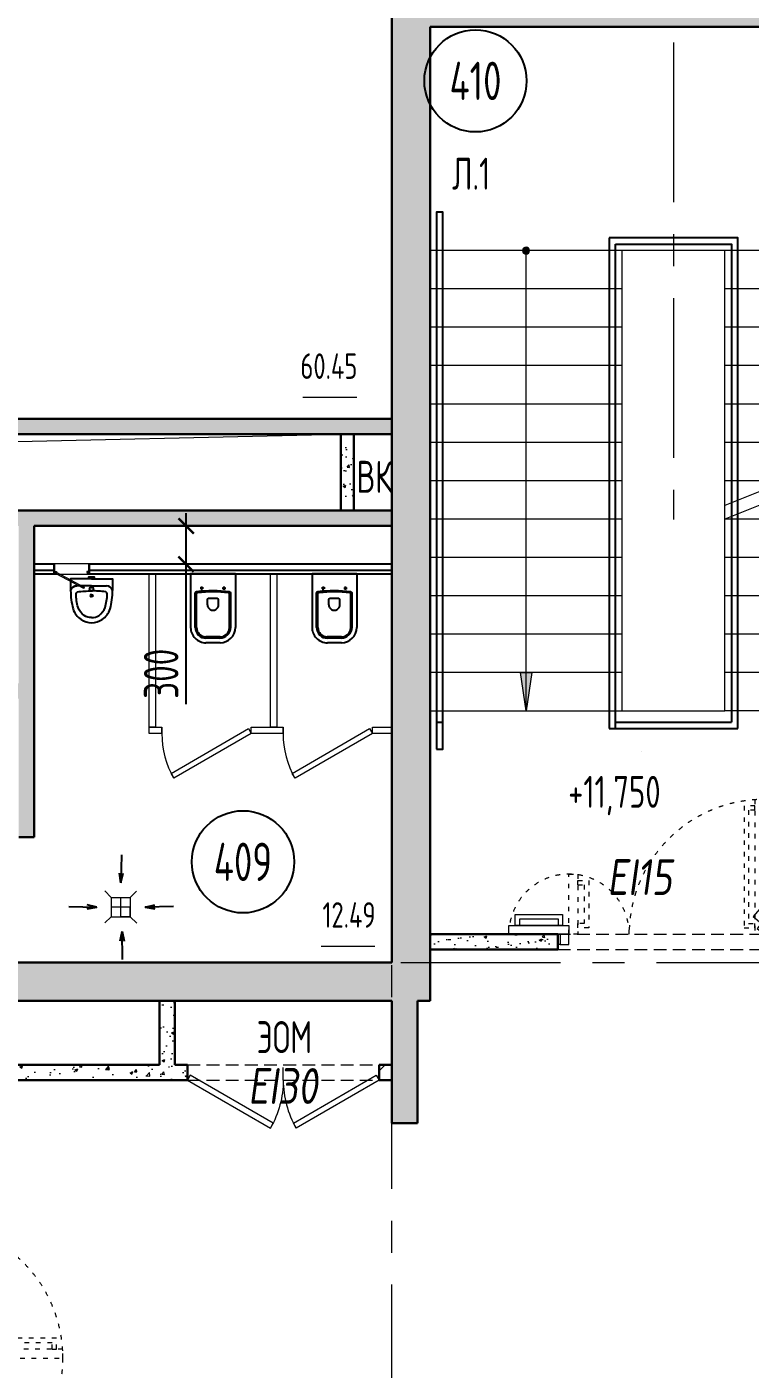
# Model space of a CAD drawing. Header units: millimetres. Extents: x -265044 to 366616, y 0 to 292181.
# Drawn here: x 243518 to 249181, y 71983 to 82486 of the extents above; entities that cross this region are included whole.
import ezdxf
from ezdxf import colors
from ezdxf.entities.mleader import LeaderData, LeaderLine
from ezdxf.enums import TextEntityAlignment as Align
from ezdxf.math import Vec2, Vec3

# ---------------------------------------------------------------- set-up
doc = ezdxf.new("R2010")
doc.units = ezdxf.units.MM
doc.header["$MEASUREMENT"] = 0
doc.set_wipeout_variables(frame=1)
doc.header["$PDMODE"] = 3
doc.header["$PDSIZE"] = -4
for name, pattern in [('ACAD_ISO03W100', [30, 12, -18]), ('ADSK_Штриховая_ш2 п1', [3, 2, -1]), ('CENTER', [2, 1.25, -0.25, 0.25, -0.25])]:
    doc.linetypes.add(name, pattern=pattern)
doc.layers.get('0').update_dxf_attribs({"color": 250, "lineweight": 9})
doc.layers.get('Defpoints').update_dxf_attribs({"color": 6})
for name, color, linetype, lineweight in [('_TEXT', 189, 'Continuous', 30), ('АР_Двери', 5, 'Continuous', 18), ('АР_Лестницы', 250, 'Continuous', 15), ('АР_Лестницы ограждение', 94, 'Continuous', 25), ('АР_Маркер экспликации', 239, 'Continuous', 13), ('АР_Номер помещения', 1, 'Continuous', 25), ('АР_Оси', 193, 'Continuous', 9), ('АР_Отметки', 250, 'Continuous', 15), ('АР_Перегородки газоблок', 165, 'Continuous', 30), ('АР_Перегородки газоблок_Штрих', 165, 'Continuous', 5), ('АР_Перегородки сантехнические', 216, 'Continuous', 9), ('АР_Перегородки_кирпич_Штрих', 244, 'Continuous', 5), ('АР_Помещения_площадь', 19, 'Continuous', 9), ('АР_Сущ Несущая стена', 202, 'Continuous', 30), ('АР_тонкая линия', 250, 'Continuous', 0), ('АР_Шкафы ЭОМ', 1, 'Continuous', 0), ('АР_Штриховка монолит', 250, 'Continuous', 9), ('Размер шахт', 95, 'Continuous', 9)]:
    doc.layers.add(name, color=color, linetype=linetype, lineweight=lineweight)
for name, color, linetype in [('АР_Отверстия', 251, 'Continuous'), ('ТХ_ВК_оборуд.ТХ', 250, 'Continuous'), ('ТХ_ВК_трапы', 5, 'Continuous'), ('ТХ_сантехника', 253, 'Continuous')]:
    doc.layers.add(name, color=color, linetype=linetype)
doc.layers.add('АР_ПБ_Двери', color=7, linetype='Continuous', lineweight=15, true_color=0xdb0000)
doc.styles.add('ICOCPEUR', font='isocpeur.ttf')
doc.styles.add('ISOCPEUR', font='isocpeur.ttf', dxfattribs={"width": 0.7})
doc.styles.get("Standard").update_dxf_attribs({"font": 'isocpeur.ttf'})
doc.styles.add('Архитект', font='isocpeur.ttf', dxfattribs={"width": 0.8, "oblique": 8})
doc.dimstyles.new('R_100', dxfattribs={"dimtxt": 270, "dimasz": 120, "dimexe": 100, "dimexo": 0, "dimgap": 60, "dimtad": 1, "dimdec": 0, "dimrnd": 5, "dimzin": 0, "dimdsep": 46, "dimtxsty": 'ISOCPEUR', "dimblk": 'ARCHTICK', "dimcen": 0, "dimdle": 100, "dimclrd": 256, "dimclre": 256, "dimclrt": 256, "dimadec": 0, "dimazin": 0, "dimtfac": 2, "dimtdec": 0, "dimtofl": 0, "dimtmove": 1, "dimatfit": 3, "dimfxl": 1, "dimtvp": 3, "dimtolj": 1, "dimtzin": 0, "dimarcsym": 0})
pattern_1 = [(50, (0, 0), (215.17805, -18.82564), [22.5, -247.5]), (355, (0, 0), (-41.6254, 225.65764), [18, -198]), (100.45144, (17.93, -1.57), (173.55265, 206.832), [19.12206, -210.34263]), (46.1842, (0, 60), (320.1724, -49.65578), [33.75, -371.25]), (96.63564, (26.68, 55.86), (280.3986, 292.23558), [28.6831, -315.51413]), (351.18416, (0, 60), (280.3986, 292.2356), [27, -297]), (21, (30, 45), (179.07212, -120.78567), [22.5, -247.5]), (326, (30, 45), (72.9946, 217.54501), [18, -198]), (71.451445, (44.92, 34.93), (252.06671, 96.75935), [19.12206, -210.34263]), (37.5, (0, 0), (3.647957, 99.868156), [0, -195.6, 0, -201, 0, -198.75]), (7.5, (0, 0), (78.92086, 118.323514), [0, -114.6, 0, -191.1, 0, -75.75]), (327.5, (-66.9, 0), (160.14673, -6.766462), [0, -75, 0, -234, 0, -310.5]), (317.5, (-96.9, 0), (174.95585, 30.031495), [0, -97.5, 0, -155.4, 0, -220.5])]

# ---------------------------------------------------------------- blocks, each defined once
blk = doc.blocks.new('*U33')
at = {"color": 8}
for p, q in [((-700, 0), (-700, 50)), ((0, 0), (0, 50))]:
    blk.add_line(p, q, dxfattribs=at)
blk.add_lwpolyline([(0, 0), (-606, -350), (-628, -312), (-22, 38)], close=True, dxfattribs=at)
blk.add_arc((0, 0), 700, 180, 210, dxfattribs=at)
blk = doc.blocks.new('*U191')
at = {"layer": 'АР_Номер помещения', "color": 8}
blk.add_circle((-13853, 720), 400, dxfattribs=at)
at = {"layer": 'АР_Помещения_площадь', "color": 8}
blk.add_line((-12820, 58), (-13242, 58), dxfattribs=at)
at = {"color": 8, "style": 'ISOCPEUR', "width": 0.7, "flags": 1}
blk.add_attdef('КАТЕГОРИЯ', (-499, -2092), '', height=250, dxfattribs=at)
at = {"layer": 'АР_Номер помещения', "color": 8, "style": 'ISOCPEUR', "width": 0.7}
blk.add_attdef('НОМЕР_ПОМЕЩЕНИЯ', text='', height=300, dxfattribs=at).set_placement((-13853, 720), align=Align.MIDDLE_CENTER)
at = {"layer": 'АР_Помещения_площадь', "color": 8, "lineweight": 30, "width": 0.7, "flags": 104}
blk.add_attdef('ИМЯ_ПОМЕЩЕНИЯ', text='', height=100, dxfattribs=at).set_placement((158, 1217), align=Align.MIDDLE_CENTER)
at = {"layer": 'АР_Помещения_площадь', "color": 8, "style": 'ISOCPEUR', "width": 0.7}
blk.add_attdef('ПЛОЩАДЬ_ПОМЕЩЕНИЯ', text='', height=200, dxfattribs=at).set_placement((-12815, 304), align=Align.MIDDLE_RIGHT)
blk = doc.blocks.new('*U197')
at = {"layer": 'АР_Номер помещения', "color": 8}
blk.add_circle((-17352, 2483), 400, dxfattribs=at)
at = {"layer": 'АР_Помещения_площадь', "color": 8}
blk.add_line((-14059, -3989), (-14481, -3989), dxfattribs=at)
at = {"color": 8, "style": 'ISOCPEUR', "width": 0.7, "flags": 1}
blk.add_attdef('КАТЕГОРИЯ', (-499, -2092), '', height=250, dxfattribs=at)
at = {"layer": 'АР_Номер помещения', "color": 8, "style": 'ISOCPEUR', "width": 0.7}
blk.add_attdef('НОМЕР_ПОМЕЩЕНИЯ', text='', height=300, dxfattribs=at).set_placement((-17352, 2483), align=Align.MIDDLE_CENTER)
at = {"layer": 'АР_Помещения_площадь', "color": 8, "lineweight": 30, "width": 0.7, "flags": 104}
blk.add_attdef('ИМЯ_ПОМЕЩЕНИЯ', text='', height=100, dxfattribs=at).set_placement((158, 1217), align=Align.MIDDLE_CENTER)
at = {"layer": 'АР_Помещения_площадь', "color": 8, "style": 'ISOCPEUR', "width": 0.7}
blk.add_attdef('ПЛОЩАДЬ_ПОМЕЩЕНИЯ', text='', height=200, dxfattribs=at).set_placement((-14054, -3742), align=Align.MIDDLE_RIGHT)
blk = doc.blocks.new('*U182')
at = {"layer": 'АР_Номер помещения', "color": 8}
blk.add_circle((-19205, -457), 400, dxfattribs=at)
at = {"layer": 'АР_Помещения_площадь', "color": 8}
blk.add_line((-15049, -4015), (-15471, -4015), dxfattribs=at)
at = {"color": 8, "style": 'ISOCPEUR', "width": 0.7, "flags": 1}
blk.add_attdef('КАТЕГОРИЯ', (-499, -2092), '', height=250, dxfattribs=at)
at = {"layer": 'АР_Номер помещения', "color": 8, "style": 'ISOCPEUR', "width": 0.7}
blk.add_attdef('НОМЕР_ПОМЕЩЕНИЯ', text='', height=300, dxfattribs=at).set_placement((-19205, -457), align=Align.MIDDLE_CENTER)
at = {"layer": 'АР_Помещения_площадь', "color": 8, "lineweight": 30, "width": 0.7, "flags": 104}
blk.add_attdef('ИМЯ_ПОМЕЩЕНИЯ', text='', height=100, dxfattribs=at).set_placement((158, 1217), align=Align.MIDDLE_CENTER)
at = {"layer": 'АР_Помещения_площадь', "color": 8, "style": 'ISOCPEUR', "width": 0.7}
blk.add_attdef('ПЛОЩАДЬ_ПОМЕЩЕНИЯ', text='', height=200, dxfattribs=at).set_placement((-15044, -3769), align=Align.MIDDLE_RIGHT)
blk = doc.blocks.new('_DotSmall')
at = {"color": 8, "linetype": 'ByBlock', "const_width": 0.5}
blk.add_lwpolyline([(-0.0625, 0, 1), (0.0625, 0, 1)], format="xyb", close=True, dxfattribs=at)
blk = doc.blocks.new('*U7')
at = {"color": 8}
for p, q in [((-750, 0), (-750, 100)), ((0, 0), (0, 100))]:
    blk.add_line(p, q, dxfattribs=at)
blk.add_lwpolyline([(0, 0), (-650, -375), (-671, -337), (-22, 38)], close=True, dxfattribs=at)
blk.add_arc((0, 0), 750, 180, 210, dxfattribs=at)
blk = doc.blocks.new('_ArchTick')
at = {"color": 8, "linetype": 'ByBlock', "const_width": 0.15}
blk.add_lwpolyline([(-0.5, -0.5), (0.5, 0.5)], dxfattribs=at)
blk = doc.blocks.new('*D625')
at = {"layer": 'Defpoints', "color": 0, "lineweight": 13, "ltscale": 100, "transparency": 16777216}
for p in [(244765, 78580), (244972, 78580), (244972, 78281)]:
    blk.add_point(p, dxfattribs=at)
at = {"layer": 'Размер шахт', "color": 8, "lineweight": -2, "ltscale": 100, "transparency": 16777216}
for p, q in [((244765, 78181), (244765, 78680)), ((244972, 78580), (244665, 78580)), ((244972, 78281), (244665, 78281)), ((244765, 77185), (244765, 78281))]:
    blk.add_line(p, q, dxfattribs=at)
at = {"layer": 'Размер шахт', "color": 8, "lineweight": -2, "ltscale": 100, "transparency": 16777216, "xscale": 120, "yscale": 120, "zscale": 120}
for p, rotation in [((244765, 78580), 90), ((244765, 78281), 270)]:
    blk.add_blockref('_ArchTick', p, dxfattribs=dict(at, rotation=rotation))
at = {"layer": 'Размер шахт', "color": 8, "ltscale": 100, "transparency": 16777216, "insert": (244570, 77424), "char_height": 270, "attachment_point": 5, "rotation": 90, "style": 'ISOCPEUR'}
blk.add_mtext('\\A1;300', dxfattribs=at)
blk = doc.blocks.new('унитаз поликлиники')
at = {"color": 8}
for p, q in [((0, 175), (0, -175)), ((0, 175), (420, 175)), ((420, 139), (150, 139)), ((420, 129), (157, 129)), ((126, 87), (100, 87)), ((112, 73), (112, 100)), ((192, -34), (192, 34)), ((242, 44), (202, 44)), ((494, 57), (494, -57)), ((504, 55), (504, -55)), ((540, 55), (540, -55)), ((126, -87), (99, -86)), ((112, -73), (112, -100)), ((242, -44), (202, -44)), ((0, -175), (420, -175)), ((420, -139), (148, -139)), ((420, -129), (155, -129))]:
    blk.add_line(p, q, dxfattribs=at)
for centre, radius, start, end in [((420, 55), 120, 0, 90), ((420, 55), 83.5, 359.8619, 90.3335), ((420, 55), 74, 0, 90), ((242, 0), 43.7, 270, 90), ((420, -55), 120, 270, 0), ((420, -55), 84, 270, 0), ((420, -55), 74, 270, 358.4018)]:
    blk.add_arc(centre, radius, start, end, dxfattribs=at)
at = {"color": 8, "extrusion": (0, 0, -1)}
for centre, major_axis, ratio, start_param, end_param in [((1158, 0), (-731, -726), 0.993775, 0.659849, 0.910919), ((984, 0), (-23, -941), 0.89728, 1.422258, 1.677847), ((150, 127), (-5.6, -10.5), 0.821373, 1.269211, 2.570669), ((154, 120), (-5.61, -7.72), 0.798093, 1.232924, 2.686723), ((112, 87), (3.55, 3.55), 1, 5.504025, 11.78721), ((202, -33), (4.12, -9.49), 0.964797, 0.42926, 1.943413), ((148, -127), (5.4, -10.4), 0.836443, 0.56114, 1.877577), ((155, -117), (5.3, -10.4), 0.842984, 0.549902, 1.8819)]:
    blk.add_ellipse(centre, major_axis=major_axis, ratio=ratio, start_param=start_param, end_param=end_param, dxfattribs=at)
at = {"color": 8}
for centre, major_axis, ratio, start_param, end_param in [((202, 33), (4.12, 9.49), 0.964797, 0.42926, 1.943413), ((112, -87), (3.54, -3.55), 1, 5.504025, 11.78721)]:
    blk.add_ellipse(centre, major_axis=major_axis, ratio=ratio, start_param=start_param, end_param=end_param, dxfattribs=at)
blk = doc.blocks.new('Писуар')
at = {"color": 8}
for points in [[(0, 53), (116, 53, 0.328868), (164, 90, 0.066999), (145, 234, 0.172209), (82, 318, 0.143285), (0, 342, 0.143285), (-82, 318, 0.172209), (-145, 234, 0.066999), (-164, 90)], [(-58, 286, 0.137396), (-106, 222)], [(58, 286, -0.137396), (106, 222)], [(-164, 90, 0.328868), (-116, 53, 8)], [(0, 93, 0.419996), (-16, 77, 0.151492), (-11, 66), (0, 66)], [(0, 93, -0.419996), (16, 77, -0.151492), (11, 66), (0, 66)]]:
    blk.add_lwpolyline(points, format="xyb", dxfattribs=at)
for points in [[(0, 0), (-164, 0), (-164, 90)], [(0, 53), (-116, 53)], [(0, 0), (164, 0), (164, 90)]]:
    blk.add_lwpolyline(points, dxfattribs=at)
blk.add_lwpolyline([(-21, 0), (21, 0), (21, -16), (-21, -16)], close=True, dxfattribs=at)
for centre, radius, start, end in [((282, 110), 404, 163.8712, 178.9693), ((0, 187), 115, 90, 120.5102), ((3, 912), 819, 262.0158, 269.8149)]:
    blk.add_arc(centre, radius, start, end, dxfattribs=at)
at = {"color": 8, "extrusion": (0, 0, -1)}
for centre, radius, start, end in [((0, 187), 115, 90, 120.5102), ((282, 110), 404, 163.8712, 178.9693), ((3, 912), 819, 262.0158, 269.8149)]:
    blk.add_arc(centre, radius, start, end, dxfattribs=at)
at = {"color": 8}
for points, start_tangent, end_tangent in [([(-122, 117), (-111, 101)], (0.014037, -0.999901), (0.974129, -0.225992)), ([(122, 117), (111, 101)], (-0.014037, -0.999901), (-0.974129, -0.225992))]:
    blk.add_spline(points, degree=3, dxfattribs=dict(at, start_tangent=start_tangent, end_tangent=end_tangent))
for points in [[(-11, 132), (-11, 138), (-5, 138), (0, 138)], [(0, 122), (-5, 122), (-11, 127), (-11, 132)], [(11, 132), (11, 138), (5, 138), (0, 138)], [(0, 122), (5, 122), (11, 127), (11, 132)], [(164, 90), (159, 69), (138, 53), (116, 53)]]:
    blk.add_open_spline(points, degree=3, dxfattribs=at)
blk = doc.blocks.new('дв.1700')
at = {"layer": 'АР_Двери', "color": 8}
for points in [[(-87, 0), (-87, -80), (-70, -80), (-70, 0), (-87, 0)], [(-70, -80), (-70, 0), (0, 0), (0, -30), (0, -30), (0, -80), (-70, -80)], [(1596, -80), (1596, 0), (1526, 0), (1526, -30), (1526, -30), (1526, -80), (1596, -80)], [(1613, 0), (1613, -80), (1596, -80), (1596, 0), (1613, 0)]]:
    blk.add_lwpolyline(points, dxfattribs=at)
for points in [[(0, -80), (-692, -876), (-639, -922), (53, -126)], [(1997, -150), (1526, -150), (1526, -80), (1997, -80)], [(20, -164), (-606, -884), (-542, -940), (84, -219)], [(-3, -190), (-583, -858), (-546, -890), (35, -223)], [(1947, -235), (1576, -235), (1576, -150), (1947, -150)], [(1912, -200), (1611, -200), (1611, -150), (1912, -150)]]:
    blk.add_lwpolyline(points, close=True, dxfattribs=at)
at = {"layer": 'АР_Двери', "color": 8, "linetype": 'ACAD_ISO03W100', "ltscale": 3}
for points in [[(0, -80), (0, -1135), (70, -1135), (70, -80)], [(1456, -551), (1456, -80), (1526, -80), (1526, -551)]]:
    blk.add_lwpolyline(points, close=True, dxfattribs=at)
for points in [[(70, -1050), (70, -1085), (155, -1085), (155, -130), (70, -130), (70, -165)], [(70, -1050), (120, -1050), (120, -165), (70, -165)], [(1456, -466), (1456, -501), (1371, -501), (1371, -130), (1456, -130), (1456, -165)], [(1456, -466), (1406, -466), (1406, -165), (1456, -165)]]:
    blk.add_lwpolyline(points, dxfattribs=at)
for centre, radius, start, end in [((0, -80), 1055, 229, 0), ((1526, -80), 471, 180, 351.4758)]:
    blk.add_arc(centre, radius, start, end, dxfattribs=at)
blk = doc.blocks.new('A$C3079c8b3')
at = {"layer": 'АР_Перегородки газоблок', "color": 8, "lineweight": 25, "ltscale": 100}
for points in [[(34200, -299), (31400, -299)], [(34200, -349), (31400, -349)], [(31400, -374), (34200, -374)]]:
    blk.add_lwpolyline(points, dxfattribs=at)
blk = doc.blocks.new('Трап ТХ')
at = {"layer": 'ТХ_ВК_трапы', "color": 8, "lineweight": 0}
for p, q in [((305243, -196674), (305293, -196725)), ((305491, -196676), (305442, -196725)), ((305293, -196725), (305293, -196875)), ((305293, -196725), (305442, -196725)), ((305442, -196800), (305293, -196800)), ((305368, -196875), (305368, -196725)), ((305442, -196725), (305442, -196875)), ((305442, -196875), (305442, -196800)), ((305243, -196924), (305293, -196875)), ((305293, -196875), (305442, -196875)), ((305442, -196875), (305368, -196875)), ((305493, -196926), (305442, -196875))]:
    blk.add_line(p, q, dxfattribs=at)
blk = doc.blocks.new('A$C985b353d')
at = {"layer": 'ТХ_ВК_трапы', "color": 8, "ltscale": 100}
for p, q in [((6, 409), (2, 189)), ((2, 189), (-11, 264)), ((-11, 264), (2, 189)), ((2, 189), (20, 264)), ((-407, 3), (-188, -1)), ((-188, -1), (-263, 17)), ((192, -1), (267, 17)), ((412, 3), (192, -1)), ((-188, -1), (-262, -14)), ((-262, -14), (-188, -1)), ((192, -1), (267, -14)), ((267, -14), (192, -1)), ((10, -191), (-4, -265)), ((-4, -265), (10, -191)), ((14, -410), (10, -191)), ((10, -191), (27, -266))]:
    blk.add_line(p, q, dxfattribs=at)
blk = doc.blocks.new('*U31')
h = blk.add_hatch(color=8)
h.dxf.hatch_style = 1
edge = h.paths.add_edge_path()
edge.add_arc((0, 0), 27.6, 359.64, 719.64)
h = blk.add_hatch(color=8)
h.dxf.hatch_style = 1
h.paths.add_polyline_path([(1500, -44), (1500, 44), (1800, 0)])
at = {"color": 8}
blk.add_line((1800, 0), (0, 0), dxfattribs=at)
blk.add_lwpolyline([(1500, 44), (1500, -44), (1800, 0), (1500, 44)], dxfattribs=at)
blk.add_circle((0, 0), 27.6, dxfattribs=at)
blk = doc.blocks.new('*U1462')
h = blk.add_hatch(color=8)
h.dxf.hatch_style = 1
edge = h.paths.add_edge_path()
edge.add_arc((0, 0), 27.6, 359.64, 719.64)
h = blk.add_hatch(color=8)
h.dxf.hatch_style = 1
h.paths.add_polyline_path([(3300, -44), (3300, 44), (3600, 0)])
at = {"color": 8}
blk.add_line((3600, 0), (0, 0), dxfattribs=at)
blk.add_lwpolyline([(3300, 44), (3300, -44), (3600, 0), (3300, 44)], dxfattribs=at)
blk.add_circle((0, 0), 27.6, dxfattribs=at)
blk = doc.blocks.new('*U21')
h = blk.add_hatch(color=8)
h.dxf.hatch_style = 1
edge = h.paths.add_edge_path()
edge.add_arc((0, 0), 27.6, 359.64, 719.64)
h = blk.add_hatch(color=8)
h.dxf.hatch_style = 1
h.paths.add_polyline_path([(1200, -44), (1200, 44), (1500, 0)])
at = {"color": 8}
blk.add_line((1500, 0), (0, 0), dxfattribs=at)
blk.add_lwpolyline([(1200, 44), (1200, -44), (1500, 0), (1200, 44)], dxfattribs=at)
blk.add_circle((0, 0), 27.6, dxfattribs=at)
blk = doc.blocks.new('A$C26e509ed')
at = {"layer": 'АР_Лестницы', "color": 8, "ltscale": 100}
for p, q in [((2308, -1751), (0, -1751)), ((3810, -1751), (2308, -1751)), ((1502, -2051), (0, -2051)), ((3810, -2051), (2308, -2051)), ((1502, -2351), (0, -2351)), ((3810, -2351), (2308, -2351)), ((1502, -2651), (0, -2651)), ((3810, -2651), (2308, -2651)), ((1502, -2951), (0, -2951)), ((3810, -2951), (2308, -2951)), ((3813, -3144), (2308, -3744)), ((1502, -3251), (0, -3251)), ((3810, -3251), (2308, -3251)), ((3813, -3251), (2308, -3851)), ((1502, -3551), (0, -3551)), ((3810, -3551), (2308, -3551)), ((1502, -3851), (0, -3851)), ((3810, -3851), (2308, -3851)), ((1502, -4151), (0, -4151)), ((3810, -4151), (2308, -4151)), ((1502, -4451), (0, -4451)), ((3810, -4451), (2308, -4451)), ((1502, -4751), (0, -4751)), ((3810, -4751), (2308, -4751)), ((1502, -5051), (0, -5051)), ((3810, -5051), (2308, -5051)), ((0, -5351), (2308, -5351)), ((3810, -5351), (2308, -5351))]:
    blk.add_line(p, q, dxfattribs=at)
for points in [[(1502, -5351), (1503, -1751)], [(2308, -5351), (2308, -1751)]]:
    blk.add_lwpolyline(points, dxfattribs=at)
at = {"layer": 'АР_Лестницы ограждение', "color": 8, "ltscale": 100}
for p, q in [((2408, -5490), (2408, -4018)), ((1452, -5440), (2358, -5440)), ((1402, -5490), (2408, -5490))]:
    blk.add_line(p, q, dxfattribs=at)
for points in [[(50, -5652), (100, -5652), (100, -1451), (50, -1451)], [(3710, -5663), (3760, -5663), (3760, -1449), (3710, -1449)]]:
    blk.add_lwpolyline(points, close=True, dxfattribs=at)
for points in [[(2408, -4064), (2408, -3409), (2408, -1651), (1402, -1651)], [(1402, -1651), (1402, -5490)], [(1452, -1701), (2358, -1701), (2358, -3409), (2358, -4104)], [(1452, -5490), (1452, -1701)], [(2358, -4049), (2358, -5440)], [(1658, -5673), (1658, -5673)]]:
    blk.add_lwpolyline(points, dxfattribs=at)
at = {"layer": 'АР_Лестницы', "color": 8, "ltscale": 100, "xscale": -1}
for name, p, rotation in [('*U1462', (751, -1751), 90), ('*U21', (3059, -3251), 270), ('*U31', (3059, -5351), 270)]:
    blk.add_blockref(name, p, dxfattribs=dict(at, rotation=rotation))
blk = doc.blocks.new('*U1544')
at = {"color": 8}
blk.add_wipeout([(-565, 60), (445, 60), (445, -218), (-565, -218)], dxfattribs=at)
for p, q in [((-530, 60), (-565, 60)), ((-550, 60), (-550, -10)), ((-550, -10), (-550, 60)), ((-510, 60), (-530, 60)), ((-510, 20), (-510, 60)), ((-500, 20), (-510, 20)), ((-500, -10), (-500, 20)), ((380, -10), (380, 20)), ((380, 20), (390, 20)), ((390, 20), (390, 60)), ((390, 60), (410, 60)), ((410, 60), (445, 60)), ((430, 60), (430, -10)), ((430, -10), (430, 60)), ((-565, -10), (-530, -10)), ((-530, -10), (-500, -10)), ((410, -10), (380, -10)), ((445, -10), (410, -10))]:
    blk.add_line(p, q, dxfattribs=at)
at = {"color": 8, "lineweight": 30}
for p, q in [((-565, 60), (-565, -218)), ((445, 60), (445, -218))]:
    blk.add_line(p, q, dxfattribs=at)
at = {"color": 8}
blk.add_lwpolyline([(389, 60), (370, 25), (-424, 448), (-406, 483)], close=True, dxfattribs=at)

msp = doc.modelspace()

# ---------------------------------------------------------------- hatches: boundary and pattern name
at = {"layer": 'АР_Перегородки газоблок_Штрих', "ltscale": 100}
h = msp.add_hatch(dxfattribs=at)
h.set_pattern_fill('AR-CONC', color=8, scale=30)
h.set_pattern_definition([(50, (0, 100), (215.17805, -18.82564), [22.5, -247.5]), (355, (0, 100), (-41.6254, 225.65764), [18, -198]), (100.45144, (17.93, 98.43), (173.55265, 206.832), [19.12206, -210.34263]), (46.1842, (0, 160), (320.1724, -49.65578), [33.75, -371.25]), (96.63564, (26.68, 155.86), (280.3986, 292.23558), [28.6831, -315.51413]), (351.18416, (0, 160), (280.3986, 292.2356), [27, -297]), (21, (30, 145), (179.07212, -120.78567), [22.5, -247.5]), (326, (30, 145), (72.9946, 217.54501), [18, -198]), (71.451445, (44.92, 134.93), (252.06671, 96.75935), [19.12206, -210.34263]), (37.5, (0, 100), (3.647957, 99.868156), [0, -195.6, 0, -201, 0, -198.75]), (7.5, (0, 100), (78.92086, 118.323514), [0, -114.6, 0, -191.1, 0, -75.75]), (327.5, (-66.9, 100), (160.14673, -6.766462), [0, -75, 0, -234, 0, -310.5]), (317.5, (-96.9, 100), (174.95585, 30.031495), [0, -97.5, 0, -155.4, 0, -220.5])])
h.paths.add_polyline_path([(246375.6, 79418.4), (239728.5, 79418.4), (239728.5, 78580.3), (239848.5, 78580.3), (239848.5, 79298.5), (246375.6, 79298.5)])
h = msp.add_hatch(dxfattribs=at)
h.set_pattern_fill('AR-CONC', color=8, scale=30)
h.set_pattern_definition([(50, (296807.87, 0), (215.17805, -18.82564), [22.5, -247.5]), (355, (296807.87, 0), (-41.6254, 225.65764), [18, -198]), (100.45144, (296825.8, -1.57), (173.55265, 206.832), [19.12206, -210.34263]), (46.1842, (296807.87, 60), (320.1724, -49.6558), [33.75, -371.25]), (96.63564, (296834.55, 55.86), (280.3986, 292.2356), [28.6831, -315.5141]), (351.18416, (296807.87, 60), (280.3986, 292.2356), [27, -297]), (21, (296837.87, 45), (179.0721, -120.78567), [22.5, -247.5]), (326, (296837.87, 45), (72.9946, 217.545), [18, -198]), (71.45144, (296852.79, 34.93), (252.0667, 96.75935), [19.12206, -210.34263]), (37.5, (296807.865, 0), (3.647957, 99.868156), [0, -195.6, 0, -201, 0, -198.75]), (7.5, (296807.87, 0), (78.92086, 118.32351), [0, -114.6, 0, -191.1, 0, -75.75]), (327.5, (296740.965, 0), (160.14673, -6.76646), [0, -75, 0, -234, 0, -310.5]), (317.5, (296710.97, 0), (174.95585, 30.0315), [0, -97.5, 0, -155.4, 0, -220.5])])
h.paths.add_polyline_path([(246077.1, 79198.4), (245977.1, 79198.5), (245977.1, 78700.3), (246077.1, 78700.3)])
h = msp.add_hatch(dxfattribs=at)
h.set_pattern_fill('AR-CONC', color=8, scale=30)
h.set_pattern_definition(pattern_1)
h.paths.add_polyline_path([(241078.3, 77348.7), (243455.3, 77348.7), (243455.3, 78580.3), (241198.2, 78580.3), (241197.9, 78448.6), (241077.9, 78448.9), (241078.2, 78580.3), (239728.5, 78580.3), (239728.5, 78700.3), (246222.9, 78700.4), (246375.6, 78700.4), (246375.6, 78580.4), (243575.3, 78580.3), (243575.3, 76146.4), (243460.2, 76146.4), (243455.3, 76151.3), (243455.3, 77228.7), (241198.3, 77228.7), (241197.9, 76265.7), (241077.9, 76265.7)])
h = msp.add_hatch(dxfattribs=at)
h.set_pattern_fill('AR-CONC', color=8, scale=30)
h.set_pattern_definition(pattern_1)
h.paths.add_polyline_path([(247655.6, 75385.7), (246675.6, 75385.7), (246675.6, 75265.7), (247655.6, 75265.7)])
h = msp.add_hatch(dxfattribs=at)
h.set_pattern_fill('AR-CONC', color=8, scale=30)
h.set_pattern_definition(pattern_1)
h.paths.add_polyline_path([(242745.5, 74364.5), (244555.6, 74364.5), (244555.6, 74865.7), (244675.6, 74865.7), (244675.6, 74364.5), (244775.5, 74364.5), (244775.7, 74244.5), (242745.7, 74244.5)])
at = {"layer": 'АР_Перегородки_кирпич_Штрих', "ltscale": 100}
h = msp.add_hatch(dxfattribs=at)
h.set_pattern_fill('ANSI32', color=8, scale=500)
h.set_pattern_definition([(45, (-737367.02, 147445.99), (-132.58252, 132.58252), []), (45, (-737278.64, 147445.99), (-132.58252, 132.58252), [])])
h.paths.add_polyline_path([(246275.6, 74364.5), (246375.6, 74364.5), (246375.6, 74244.5), (246275.6, 74244.5)])
at = {"layer": 'АР_Штриховка монолит', "ltscale": 100}
h = msp.add_hatch(dxfattribs=at)
h.set_pattern_fill('ANSI35', color=8, scale=500)
h.paths.add_polyline_path([(246675.6, 86650.7), (246375.6, 86650.7), (246375.6, 86350.7), (246375.6, 75165.7), (235420.6, 75165.7), (235420.6, 74865.7), (242545.6, 74865.7), (242545.6, 73683.2), (242745.6, 73683.2), (242745.6, 74865.7), (246375.6, 74865.7), (246375.6, 73908.2), (246575.6, 73908.2), (246575.6, 74865.7), (246675.6, 74865.7), (246675.6, 82485.7), (246675.6, 82486), (246675.6, 82686), (246675.6, 82685.7)])
h = msp.add_hatch(dxfattribs=at)
h.set_pattern_fill('ANSI35', color=8, scale=500)
h.paths.add_polyline_path([(257175.6, 82685.7), (246675.6, 82685.7), (246675.7, 82485.7), (250485.6, 82485.7), (250485.7, 74580.2), (250685.7, 74580.2), (250685.6, 82485.7), (256975.6, 82485.7), (257175.6, 82485.7)])

# ---------------------------------------------------------------- linework, layer by layer
at = {"layer": 'АР_Лестницы ограждение', "color": 8, "ltscale": 100}
msp.add_lwpolyline([(246725.9, 77046.3), (246775.9, 77046.3), (246775.9, 81036.6), (246725.9, 81036.6)], close=True, dxfattribs=at)
at = {"layer": 'АР_Оси', "color": 8, "linetype": 'CENTER', "ltscale": 1000}
for p, q in [((248580.6, 134363.2), (248580.6, 78630.8)), ((246375.6, 53394.4), (246375.6, 87701.9)), ((182446.9, 75165.7), (266044, 75165.7))]:
    msp.add_line(p, q, dxfattribs=at)
at = {"layer": 'АР_Перегородки газоблок', "color": 8, "ltscale": 100}
for p, q in [((246375.6, 79418.5), (239728.5, 79418.5)), ((240248.5, 79298.5), (246375.6, 79298.5)), ((245977.1, 78700.3), (245977.1, 79298.5)), ((246077.1, 78700.3), (246077.1, 79298.5)), ((247675.6, 75385.7), (247675.6, 75265.7))]:
    msp.add_line(p, q, dxfattribs=at)
for points in [[(246375.6, 78700.3), (240248.5, 78700.3)], [(246122.1, 78700.3), (246122.1, 78700.3)], [(243575.3, 76146.4), (243575.3, 78580.3)], [(246375.6, 78580.3), (243575.3, 78580.3)], [(243455.3, 76146.4), (243575.3, 76146.4)], [(246675.6, 75385.7), (247675.6, 75385.7)], [(247675.6, 75265.7), (246675.6, 75265.7)], [(244555.6, 74865.7), (244555.6, 74364.5)], [(244675.6, 74865.7), (244675.6, 74364.5)], [(244555.6, 74364.5), (242745.6, 74364.5)], [(244775.6, 74364.5), (244675.6, 74364.5)], [(244775.6, 74364.5), (244775.6, 74244.5)], [(246375.6, 74364.5), (246275.6, 74364.5)], [(246275.6, 74364.5), (246275.6, 74244.5)], [(242745.6, 74244.5), (244775.6, 74244.5)], [(246275.6, 74244.5), (246375.6, 74244.5)]]:
    msp.add_lwpolyline(points, dxfattribs=at)
at = {"layer": 'АР_Перегородки сантехнические', "color": 8, "lineweight": 0}
for points in [[(244475.3, 78206.5), (244525.3, 78206.5), (244525.3, 77006.5), (244475.3, 77006.5)], [(245425.6, 78206.5), (245475.6, 78206.5), (245475.6, 77006.5), (245425.6, 77006.5)], [(244475.3, 76956.5), (244475.3, 77006.5), (244575.3, 77006.5), (244575.3, 76956.5)], [(245275.3, 76956.5), (245275.3, 77006.5), (245523.8, 77006.5), (245523.8, 76956.5)], [(246223.8, 76956.5), (246223.8, 77006.5), (246375.6, 77006.5), (246375.6, 76956.5)]]:
    msp.add_lwpolyline(points, close=True, dxfattribs=at)
at = {"layer": 'АР_Сущ Несущая стена', "color": 8, "ltscale": 100}
for p, q in [((246375.6, 86350.7), (246375.6, 75165.7)), ((246675.6, 82485.7), (246675.6, 74865.7)), ((250485.6, 82485.7), (246675.6, 82485.7)), ((235420.6, 75165.7), (246375.6, 75165.7)), ((242745.6, 74865.7), (246375.6, 74865.7)), ((246375.6, 74865.7), (246375.6, 73908.2)), ((246575.6, 74865.7), (246675.6, 74865.7)), ((246575.6, 74865.7), (246575.6, 73908.2)), ((246375.6, 73908.2), (246575.6, 73908.2))]:
    msp.add_line(p, q, dxfattribs=at)
at = {"layer": 'АР_тонкая линия', "color": 8, "linetype": 'ADSK_Штриховая_ш2 п1', "ltscale": 50}
for p, q in [((247675.6, 75385.7), (249375.6, 75385.7)), ((247675.6, 75265.7), (249375.6, 75265.7)), ((244775.6, 74364.5), (246275.6, 74364.5)), ((244775.6, 74364.5), (246275.6, 74364.5)), ((244775.6, 74244.5), (246275.6, 74244.5)), ((244775.6, 74244.5), (246275.6, 74244.5))]:
    msp.add_line(p, q, dxfattribs=at)
at = {"layer": 'АР_тонкая линия', "color": 8, "ltscale": 100}
msp.add_lwpolyline([(239848.5, 78700.3), (239987.6, 79162.4), (245977.1, 79298.5)], dxfattribs=at)

# ---------------------------------------------------------------- block references
at = {"color": 8, "lineweight": 13, "ltscale": 500}
msp.add_blockref('A$C26e509ed', (246675.6, 82485.7), dxfattribs=at)
at = {"layer": '_TEXT', "color": 8, "ltscale": 500}
msp.add_blockref('A$C3079c8b3', (212175.6, 78580.3), dxfattribs=at)
at = {"layer": 'АР_Двери', "color": 8, "lineweight": 30}
for p in [(245275.3, 76956.5), (246223.8, 76956.5)]:
    msp.add_blockref('*U33', p, dxfattribs=at)
at = {"layer": 'АР_Двери', "color": 8}
for p, rotation in [((249288.6, 75305.7), 180), ((242665.6, 72070.2), 90.00000000000001)]:
    msp.add_blockref('дв.1700', p, dxfattribs=dict(at, rotation=rotation))
at = {"layer": 'АР_Двери', "color": 8, "xscale": -1}
msp.add_blockref('*U7', (244775.6, 74244.5), dxfattribs=at)
at = {"layer": 'АР_Двери', "color": 8}
msp.add_blockref('*U7', (246275.6, 74244.5), dxfattribs=at)
at = {"layer": 'АР_Маркер экспликации', "color": 8}
ref = msp.add_blockref('*U182', (261149.9, 83599.9), dxfattribs=at)
ref.add_attrib('НОМЕР_ПОМЕЩЕНИЯ', '407', dxfattribs={"layer": 'АР_Номер помещения', "color": 8, "height": 300, "style": 'ISOCPEUR', "width": 0.7}).set_placement((241944.9, 83143), align=Align.MIDDLE_CENTER)
ref.add_attrib('ПЛОЩАДЬ_ПОМЕЩЕНИЯ', '60.45', dxfattribs={"layer": 'АР_Помещения_площадь', "color": 8, "height": 200, "style": 'ISOCPEUR', "width": 0.7}).set_placement((246105.8, 79831.2), align=Align.MIDDLE_RIGHT)
ref = msp.add_blockref('*U197', (264382.4, 79580), dxfattribs=at)
ref.add_attrib('НОМЕР_ПОМЕЩЕНИЯ', '410', dxfattribs={"layer": 'АР_Номер помещения', "color": 8, "height": 300, "style": 'ISOCPEUR', "width": 0.7}).set_placement((247030.8, 82062.8), align=Align.MIDDLE_CENTER)
ref.add_attrib('ПЛОЩАДЬ_ПОМЕЩЕНИЯ', '27.05', dxfattribs={"layer": 'АР_Помещения_площадь', "color": 8, "height": 200, "style": 'ISOCPEUR', "width": 0.7}).set_placement((250328.3, 75837.9), align=Align.MIDDLE_RIGHT)
ref = msp.add_blockref('*U191', (259063.3, 75232.5), dxfattribs=at)
ref.add_attrib('НОМЕР_ПОМЕЩЕНИЯ', '409', dxfattribs={"layer": 'АР_Номер помещения', "color": 8, "height": 300, "style": 'ISOCPEUR', "width": 0.7}).set_placement((245209.9, 75952.4), align=Align.MIDDLE_CENTER)
ref.add_attrib('ПЛОЩАДЬ_ПОМЕЩЕНИЯ', '12.49', dxfattribs={"layer": 'АР_Помещения_площадь', "color": 8, "height": 200, "style": 'ISOCPEUR', "width": 0.7}).set_placement((246248.3, 75537), align=Align.MIDDLE_RIGHT)
at = {"layer": 'АР_тонкая линия', "color": 8, "ltscale": 500}
msp.add_blockref('A$C985b353d', (244253.4, 75598.9), dxfattribs=at)
at = {"layer": 'ТХ_ВК_оборуд.ТХ', "color": 8}
msp.add_blockref('Трап ТХ', (-61114.1, 272398.4), dxfattribs=at)
at = {"layer": 'ТХ_сантехника', "color": 8, "ltscale": 100, "rotation": 180.0024708517842}
msp.add_blockref('Писуар', (244025.3, 78165.6), dxfattribs=at)
at = {"layer": 'ТХ_сантехника', "color": 8, "rotation": 270}
for p in [(244975.5, 78206.5), (245925.8, 78206.5)]:
    msp.add_blockref('унитаз поликлиники', p, dxfattribs=at)

# ---------------------------------------------------------------- texts
at = {"layer": 'АР_Отверстия', "color": 8, "ltscale": 100, "insert": (246239.2, 78964.8), "char_height": 250, "attachment_point": 5, "line_spacing_factor": 0.7, "style": 'ICOCPEUR'}
msp.add_mtext('\\A1;{\\W0.7;ВК}', dxfattribs=at)
at = {"layer": 'АР_ПБ_Двери', "color": 8, "lineweight": 35, "style": 'Архитект', "oblique": 8, "width": 0.8}
msp.add_text('EI15', height=280, dxfattribs=at).set_placement((248062.8, 75693.1))
at = {"layer": 'АР_ПБ_Двери', "color": 8, "lineweight": 35, "insert": (245250.5, 74198.6), "char_height": 280, "width": 7500, "attachment_point": 4, "style": 'Архитект'}
msp.add_mtext('EI30', dxfattribs=at)
at = {"layer": 'АР_Шкафы ЭОМ', "color": 8, "ltscale": 100, "insert": (245535.3, 74581), "char_height": 250, "attachment_point": 5, "style": 'ICOCPEUR'}
msp.add_mtext('\\A1;{\\W0.7;ЭОМ}', dxfattribs=at)

# ---------------------------------------------------------------- dimensions: what is measured, and where the dimension line sits
at = {"layer": 'Размер шахт', "color": 8, "ltscale": 100}
dim = msp.add_linear_dim(base=(244765, 78580.3), p1=(244972.1, 78281.5), p2=(244972.1, 78580.3), angle=90, dimstyle='R_100', override={"dimpost": '\\X', "dimclrd": 8, "dimclre": 8, "dimclrt": 8, "dimfxl": 300, "dimarcsym": 1}, dxfattribs=at)
dim.commit()
dim.dimension.update_dxf_attribs({"geometry": '*D625', "text_midpoint": (244854.8, 77424.3), "dimtype": 160})

# ---------------------------------------------------------------- leaders
at = {"layer": 'АР_Отметки', "color": 8}
ml = msp.add_multileader_mtext('Standard', dxfattribs=at)
ml.set_content('+9,800', color=8, style='ISOCPEUR')
ml.set_leader_properties(color=8, linetype='Continuous', lineweight=-1)
ml.set_arrow_properties(name='DOTSMALL')
ml.build(insert=Vec2(0, 0))
ml.multileader.update_dxf_attribs({"has_text_frame": 1, "text_left_attachment_type": 4, "text_right_attachment_type": 4, "dogleg_length": 100, "arrow_head_size": 180})
ctx = ml.context
ctx.base_point, ctx.char_height, ctx.arrow_head_size, ctx.landing_gap_size, ctx.plane_origin = Vec3(249563.4, 81908.8), 250, 180, 50, Vec3(249314, 81248)
ctx.left_attachment, ctx.right_attachment = 4, 4
notes = []
notes.append((ctx, [(0, (0, 0, 0), (0, 0), (1, 0), 1, [])]))
ctx.mtext.insert, ctx.mtext.width, ctx.mtext.line_spacing_style, ctx.mtext.flow_direction = Vec3(249613.4, 82242.1), 852.697, 2, 5
ml = msp.add_multileader_mtext('Standard', dxfattribs=at)
ml.set_content('+9,800', color=8, style='ISOCPEUR')
ml.set_leader_properties(color=8, linetype='Continuous', lineweight=-1)
ml.set_arrow_properties(name='DOTSMALL')
ml.build(insert=Vec2(0, 0))
ml.multileader.update_dxf_attribs({"has_text_frame": 1, "text_left_attachment_type": 4, "text_right_attachment_type": 4, "dogleg_length": 100, "arrow_head_size": 180})
ctx = ml.context
ctx.base_point, ctx.char_height, ctx.arrow_head_size, ctx.landing_gap_size, ctx.plane_origin = Vec3(249563.4, 81908.8), 250, 180, 50, Vec3(249314, 81248)
ctx.left_attachment, ctx.right_attachment = 4, 4
notes.append((ctx, [(0, (0, 0, 0), (0, 0), (1, 0), 1, [])]))
ctx.mtext.insert, ctx.mtext.width, ctx.mtext.line_spacing_style, ctx.mtext.flow_direction = Vec3(249613.4, 82242.1), 852.697, 2, 5
ml = msp.add_multileader_mtext('Standard', dxfattribs=at)
ml.set_content('Л.1', color=8, style='ISOCPEUR')
ml.set_leader_properties(color=8, linetype='Continuous', lineweight=-1)
ml.set_arrow_properties(name='DOTSMALL')
ml.build(insert=Vec2(0, 0))
ml.multileader.update_dxf_attribs({"has_text_frame": 1, "text_left_attachment_type": 4, "text_right_attachment_type": 4, "dogleg_length": 100, "arrow_head_size": 180})
ctx = ml.context
ctx.base_point, ctx.char_height, ctx.arrow_head_size, ctx.landing_gap_size, ctx.plane_origin = Vec3(246797.4, 81128.4, 0), 250, 180, 50, Vec3(272187.5, 68886.9, 0)
ctx.left_attachment, ctx.right_attachment = 4, 4
notes.append((ctx, [(0, (0, 0, 0), (0, 0), (1, 0), 1, [])]))
ctx.mtext.insert, ctx.mtext.width, ctx.mtext.line_spacing_style, ctx.mtext.flow_direction = Vec3(246847.4, 81461.7, 0), 852.697, 2, 5
ml = msp.add_multileader_mtext('Standard', dxfattribs=at)
ml.set_content('+11,750', color=8, style='ISOCPEUR')
ml.set_leader_properties(color=8, linetype='Continuous', lineweight=-1)
ml.set_arrow_properties(name='DOTSMALL')
ml.build(insert=Vec2(0, 0))
ml.multileader.update_dxf_attribs({"has_text_frame": 1, "text_left_attachment_type": 4, "text_right_attachment_type": 4, "dogleg_length": 100, "arrow_head_size": 180})
ctx = ml.context
ctx.base_point, ctx.char_height, ctx.arrow_head_size, ctx.landing_gap_size, ctx.plane_origin = Vec3(247705.9, 76291.8), 250, 180, 50, Vec3(248185.1, 73672.7)
ctx.left_attachment, ctx.right_attachment = 4, 4
notes.append((ctx, [(0, (0, 0, 0), (0, 0), (1, 0), 1, [])]))
ctx.mtext.insert, ctx.mtext.width, ctx.mtext.line_spacing_style, ctx.mtext.flow_direction = Vec3(247755.9, 76625.2), 852.697, 2, 5
for ctx, leaders in notes:
    for number, flags, end, landing, length, lines in leaders:
        leader = LeaderData()
        leader.index, (leader.has_last_leader_line, leader.has_dogleg_vector, leader.attachment_direction) = number, flags
        leader.last_leader_point, leader.dogleg_vector, leader.dogleg_length = Vec3(end), Vec3(landing), length
        for number, points, colour, breaks in lines:
            line = LeaderLine()
            line.index, line.vertices, line.color, line.breaks = number, Vec3.list(points), colors.encode_raw_color(colour), breaks
            leader.lines.append(line)
        ctx.leaders.append(leader)

# ---------------------------------------------------------------- next in the draw order: block references
at = {"layer": 'АР_Двери', "color": 8, "xscale": 0.2701273999331003, "yscale": 0.2701273999331003, "zscale": 0.2701273999331003, "rotation": 180.0022807060942}
msp.add_blockref('*U1544', (243853.6, 78222.3), dxfattribs=at)

doc.saveas('drawing.dxf')
